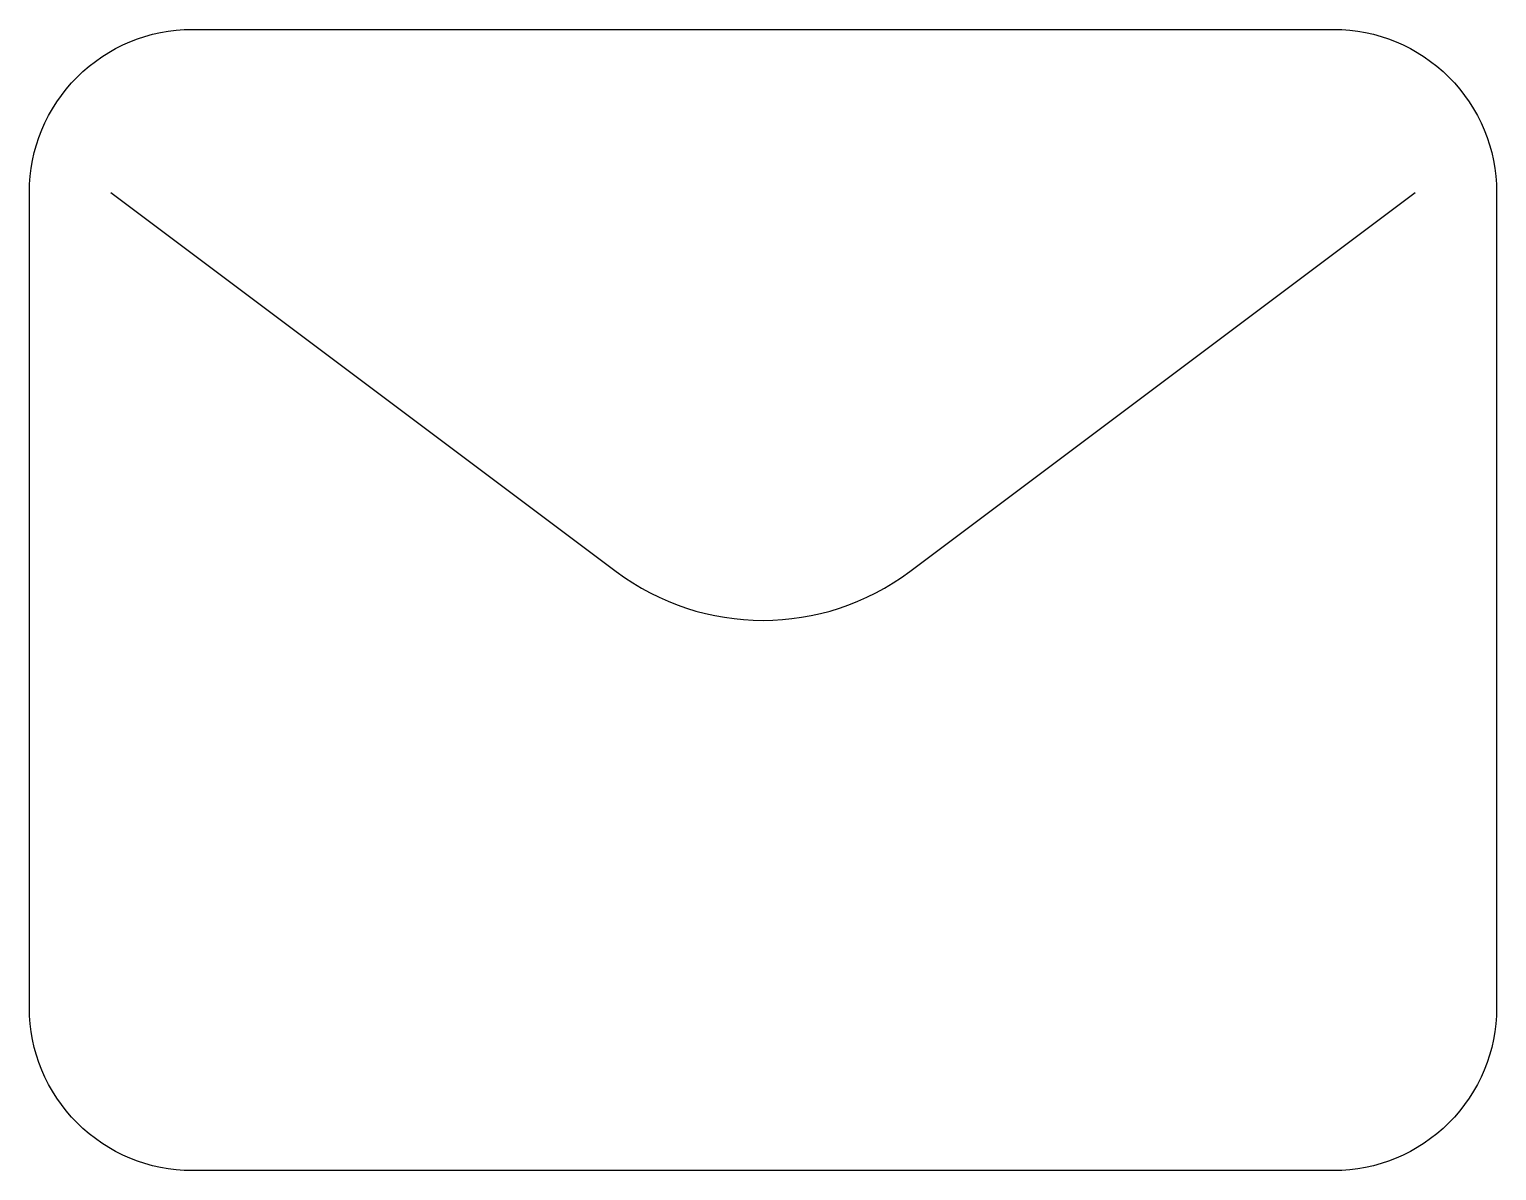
# Model space of a CAD drawing. Extents: x 100 to 700, y 167 to 633.
import ezdxf

# ---------------------------------------------------------------- set-up
doc = ezdxf.new("R2010")
doc.units = 0
doc.layers.get('0').update_dxf_attribs({"linetype": 'CONTINUOUS'})

msp = doc.modelspace()

# ---------------------------------------------------------------- linework, layer by layer
at = {"color": 7}
for points in [[(166.666667, 633.333333), (633.333333, 633.333333)], [(100, 233.333333), (100, 566.666667)], [(133.333333, 566.665), (340, 411.666667)], [(460, 411.666667), (666.666667, 566.666667)], [(700, 566.666667), (700, 233.333333)], [(633.333333, 166.666667), (166.666667, 166.666667)]]:
    msp.add_lwpolyline(points, dxfattribs=at)
msp.add_lwpolyline([(166.666667, 633.333333)], close=True, dxfattribs=at)
for points in [[(119.526215, 613.807119), (132.02864, 626.309544), (148.985567, 633.333333), (166.666667, 633.333333)], [(633.333333, 633.333333), (651.014433, 633.333333), (667.97136, 626.309544), (680.473785, 613.807119)], [(100, 566.666667), (100, 584.347766), (107.023789, 601.304694), (119.526215, 613.807119)], [(680.473785, 613.807119), (692.976211, 601.304694), (700, 584.347766), (700, 566.666667)], [(340, 411.666667), (375.556667, 385), (424.443333, 385), (460, 411.666667)], [(119.526215, 186.192881), (107.023789, 198.695306), (100, 215.652234), (100, 233.333333)], [(700, 233.333333), (700, 215.652234), (692.976211, 198.695306), (680.473785, 186.192881)], [(166.666667, 166.666667), (148.985567, 166.666667), (132.02864, 173.690456), (119.526215, 186.192881)], [(680.473785, 186.192881), (667.97136, 173.690456), (651.014433, 166.666667), (633.333333, 166.666667)]]:
    msp.add_open_spline(points, degree=3, dxfattribs=at)

doc.saveas('drawing.dxf')
